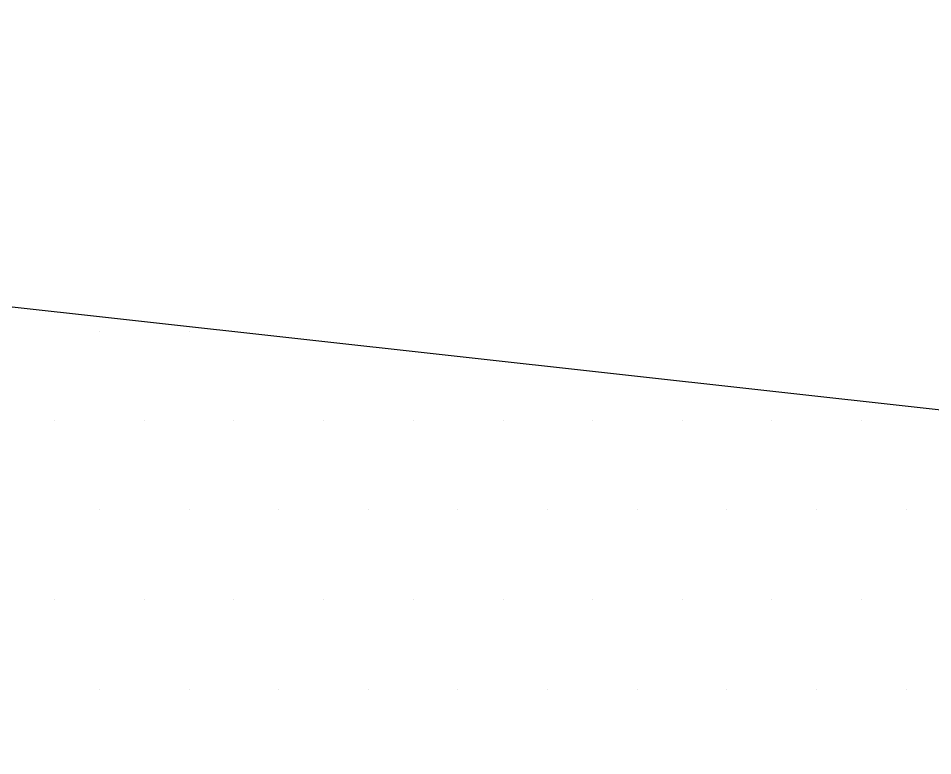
# Model space of a CAD drawing. Header units: millimetres. Extents: x 0 to 345, y 0 to 297.
# Drawn here: x 266.087 to 266.649, y 138.979 to 139.432 of the extents above; entities that cross this region are included whole.
import ezdxf

# ---------------------------------------------------------------- set-up
doc = ezdxf.new("R2010")
doc.units = ezdxf.units.MM
doc.header["$LTSCALE"] = 2
doc.linetypes.add('CACHEX2', pattern=[0.75, 0.5, -0.25])
for name, color, linetype in [('CALQUE_7', 4, 'Continuous'), ('CARTOUCHE', 7, 'Continuous'), ('rosace', 7, 'Continuous')]:
    doc.layers.add(name, color=color, linetype=linetype)

# ---------------------------------------------------------------- blocks, each defined once
blk = doc.blocks.new('A$C715108E3')
at = {"layer": 'CALQUE_7', "color": 131}
for p, q in [((2.41013, -3.6077), (2.41013, -3.6077)), ((2.50178, -3.6077), (2.50178, -3.6077)), ((2.36403, -3.69897), (2.36403, -3.69897)), ((2.45586, -3.69897), (2.45586, -3.69897)), ((2.54769, -3.69897), (2.54769, -3.69897)), ((2.63897, -3.69897), (2.63897, -3.69897)), ((2.73099, -3.69897), (2.73099, -3.69897)), ((2.823, -3.69897), (2.823, -3.69897)), ((2.91428, -3.69897), (2.91428, -3.69897)), ((3.00611, -3.69897), (3.00611, -3.69897)), ((3.09794, -3.69897), (3.09794, -3.69897)), ((3.18959, -3.69897), (3.18959, -3.69897)), ((2.41013, -3.79043), (2.41013, -3.79043)), ((2.50178, -3.79043), (2.50178, -3.79043)), ((2.59342, -3.79043), (2.59342, -3.79043)), ((2.68544, -3.79043), (2.68544, -3.79043)), ((2.77671, -3.79043), (2.77671, -3.79043)), ((2.86873, -3.79043), (2.86873, -3.79043)), ((2.96075, -3.79043), (2.96075, -3.79043)), ((3.05184, -3.79043), (3.05184, -3.79043)), ((3.14386, -3.79043), (3.14386, -3.79043)), ((3.23588, -3.79043), (3.23588, -3.79043)), ((2.36403, -3.88264), (2.36403, -3.88264)), ((2.45586, -3.88264), (2.45586, -3.88264)), ((2.54769, -3.88264), (2.54769, -3.88264)), ((2.63897, -3.88264), (2.63897, -3.88264)), ((2.73099, -3.88264), (2.73099, -3.88264)), ((2.823, -3.88264), (2.823, -3.88264)), ((2.91428, -3.88264), (2.91428, -3.88264)), ((3.00611, -3.88264), (3.00611, -3.88264)), ((3.09794, -3.88264), (3.09794, -3.88264)), ((3.18959, -3.88264), (3.18959, -3.88264)), ((2.41013, -3.9741), (2.41013, -3.9741)), ((2.50178, -3.9741), (2.50178, -3.9741)), ((2.59342, -3.9741), (2.59342, -3.9741)), ((2.68544, -3.9741), (2.68544, -3.9741)), ((2.77671, -3.9741), (2.77671, -3.9741)), ((2.86873, -3.9741), (2.86873, -3.9741)), ((2.96075, -3.9741), (2.96075, -3.9741)), ((3.05184, -3.9741), (3.05184, -3.9741)), ((3.14386, -3.9741), (3.14386, -3.9741)), ((3.23588, -3.9741), (3.23588, -3.9741))]:
    blk.add_line(p, q, dxfattribs=at)
blk.add_lwpolyline([(-1.55722, -4.85606), (4.84969, -5.49346), (3.90513, -3.75876), (-0.4601, -3.27486), (1.27628, -0.84167), (0, 0), (-1.71015, -2.32205)], dxfattribs=at)
blk = doc.blocks.new('A$C581E6685')
at = {"layer": 'rosace', "color": 32, "linetype": 'CACHEX2', "ltscale": 1.5}
blk.add_ellipse((-38.05384, 23.81385), major_axis=(-19.03106, -3.53396), ratio=0.590567, dxfattribs=at)
at = {"layer": 'rosace', "color": 32}
blk.add_ellipse((-37.61436, 23.84992), major_axis=(-13.57677, -4.28389), ratio=0.791971, dxfattribs=at)
at = {"layer": 'CARTOUCHE'}
blk.add_blockref('A$C715108E3', (-31.67392, 36.3189), dxfattribs=at)

msp = doc.modelspace()

# ---------------------------------------------------------------- linework, layer by layer
at = {"layer": 'CARTOUCHE'}
msp.add_rational_spline([(246.42479, 143.85479), (246.42479, 132.96363), (246.42479, 122.07247), (246.42479, 118.23247), (250.26479, 118.23247), (295.80406, 118.23247), (341.34333, 118.23247), (345.18333, 118.23247), (345.18333, 122.07247), (345.18333, 132.96363), (345.18333, 143.85479), (345.18333, 147.69479), (341.34333, 147.69479), (295.80406, 147.69479), (250.26479, 147.69479), (246.42479, 147.69479), (246.42479, 143.85479)], [1, 1, 1, 0.707106781187, 1, 1, 1, 0.707106781187, 1, 1, 1, 0.707106781187, 1, 1, 1, 0.707106781187, 1], degree=2, knots=[0, 0, 0, 1, 1, 2.570796, 2.570796, 3.570796, 3.570796, 5.141593, 5.141593, 6.141593, 6.141593, 7.712389, 7.712389, 8.712389, 8.712389, 10.283185, 10.283185, 10.283185], dxfattribs=at)

# ---------------------------------------------------------------- block references
at = {"layer": 'CARTOUCHE', "xscale": 0.6000000000000015, "yscale": 0.6000000000000015, "zscale": 0.6000000000000015}
msp.add_blockref('A$C581E6685', (283.69553, 119.61304), dxfattribs=at)

doc.saveas('drawing.dxf')
